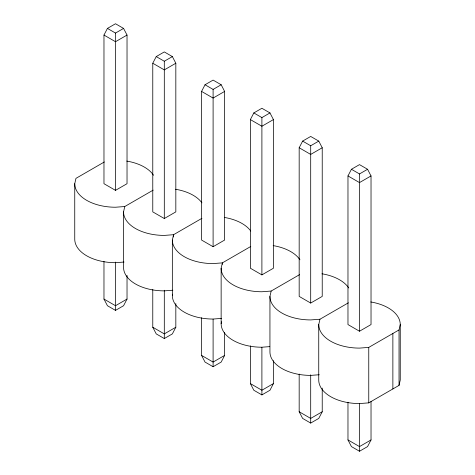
<?xml version="1.0" encoding="UTF-8"?>
<svg xmlns="http://www.w3.org/2000/svg" width="475" height="475" viewBox="0 0 475 475"><rect width="100%" height="100%" fill="white"/><g stroke="black" fill="none" stroke-linecap="round" stroke-linejoin="round"><path stroke-width="0.71" d="M124.052 262.046L115.502 262.693A40.755 23.53 0 0 1 74.747 239.162L74.747 183.7L75.964 178.357L104.346 161.969M172.852 290.219L164.303 290.872A40.755 23.53 0 0 1 123.542 267.342L123.542 211.88L124.765 206.53L153.188 190.119M221.653 318.392L213.103 319.046A40.755 23.53 0 0 1 172.342 295.515L172.342 240.053L173.565 234.703L201.946 218.316M172.342 295.515L172.651 294.179M269.741 346.625L261.897 347.219A40.755 23.53 0 0 1 221.142 323.689L221.142 268.227L222.365 262.877L250.788 246.466M221.142 323.689L221.599 321.682M319.253 374.745L310.697 375.392A40.755 23.53 0 0 1 269.942 351.862L269.942 296.4L271.166 291.05L299.588 274.639M370.773 301.963A40.755 23.53 0 0 1 400.253 324.573L400.253 380.036L399.036 385.385L368.76 402.865L359.498 403.566A40.755 23.53 0 0 1 318.743 380.036L318.743 324.573L319.966 319.224L348.389 302.818M399.036 385.385L399.036 329.923L400.253 324.573M103.972 35.067L107.433 28.411L115.502 23.75L123.571 28.411L127.027 35.067L127.027 183.7L115.502 190.356L103.972 183.7L103.972 35.067L115.502 41.717L127.027 35.067M152.772 63.24L156.233 56.584L164.303 51.923L172.372 56.584L175.827 63.24L175.827 211.88L164.303 218.53L152.772 211.88L152.772 63.24L164.303 69.896L175.827 63.24M201.572 91.414L205.028 84.758L213.103 80.097L221.172 84.758L224.627 91.414L224.627 240.053L213.103 246.709L201.572 240.053L201.572 91.414L213.103 98.07L224.627 91.414M127.027 275.399L127.027 299.066L123.571 305.722L115.502 310.377L107.433 305.722L103.972 299.066L103.972 261.351M250.373 119.587L253.828 112.931L261.897 108.27L269.972 112.931L273.428 119.587L273.428 268.227L261.897 274.882L250.373 268.227L250.373 119.587L261.897 126.243L273.428 119.587M175.827 303.572L175.827 327.239L172.372 333.895L164.303 338.55L156.233 333.895L152.772 327.239L152.772 289.524M299.173 147.761L302.628 141.105L310.697 136.45L318.767 141.105L322.228 147.761L322.228 296.4L310.697 303.056L299.173 296.4L299.173 147.761L310.697 154.417L322.228 147.761M224.627 332.488L224.627 355.413L221.172 362.069L213.103 366.73L205.028 362.069L201.572 355.413L201.572 317.698M347.973 175.934L351.429 169.278L359.498 164.623L367.567 169.278L371.028 175.934L371.028 324.573L359.498 331.229L347.973 324.573L347.973 175.934L359.498 182.59L371.028 175.934M273.428 360.662L273.428 383.586L269.972 390.242L261.897 394.903L253.828 390.242L250.373 383.586L250.373 345.871M322.228 388.099L322.228 411.76L318.767 418.416L310.697 423.077L302.628 418.416L299.173 411.76L299.173 374.045M371.028 401.482L371.028 439.933L367.567 446.589L359.498 451.25L351.429 446.589L347.973 439.933L347.973 402.224M107.433 28.411L115.502 33.066L123.571 28.411M156.233 56.584L164.303 61.239L172.372 56.584M205.028 84.758L213.103 89.419L221.172 84.758M253.828 112.931L261.897 117.592L269.972 112.931M302.628 141.105L310.697 145.766L318.767 141.105M127.027 299.066L115.502 305.722L103.972 299.066M351.429 169.278L359.498 173.939L367.567 169.278M175.827 327.239L164.303 333.895L152.772 327.239M224.627 355.413L213.103 362.069L201.572 355.413M273.428 383.586L261.897 390.242L250.373 383.586M318.743 324.573A40.755 23.53 0 0 0 359.498 348.104L368.76 347.403L399.036 329.923M322.228 411.76L310.697 418.416L299.173 411.76M371.028 439.933L359.498 446.589L347.973 439.933M124.765 206.53L115.502 207.231A40.755 23.53 0 0 1 74.747 183.7M271.166 291.05L261.897 291.757A40.755 23.53 0 0 1 221.142 268.227M319.966 319.224L310.697 319.93A40.755 23.53 0 0 1 269.942 296.4M392.872 333.48L392.872 388.942M368.76 347.403L368.76 402.865M359.498 173.939L359.498 331.229M359.498 403.702L359.498 451.25M310.697 145.766L310.697 303.056M310.697 374.787L310.697 423.077M261.897 117.592L261.897 274.882M261.897 347.35L261.897 394.903M222.365 264.355L222.365 262.877L213.103 263.583A40.755 23.53 0 0 1 172.342 240.053M213.103 89.419L213.103 246.709M213.103 319.176L213.103 366.73M173.565 236.924L173.565 234.703L164.303 235.41A40.755 23.53 0 0 1 123.542 211.88M164.303 61.239L164.303 218.53M164.303 290.261L164.303 338.55M115.502 33.066L115.502 190.356M115.502 262.087L115.502 310.377M126.778 161.09A40.755 23.53 0 0 1 153.55 175.275M175.578 189.264A40.755 23.53 0 0 1 201.952 202.873M321.979 273.79A40.755 23.53 0 0 1 348.751 287.969M224.378 217.437A40.755 23.53 0 0 1 250.752 231.046M273.178 245.617A40.755 23.53 0 0 1 299.951 259.795"/></g></svg>
